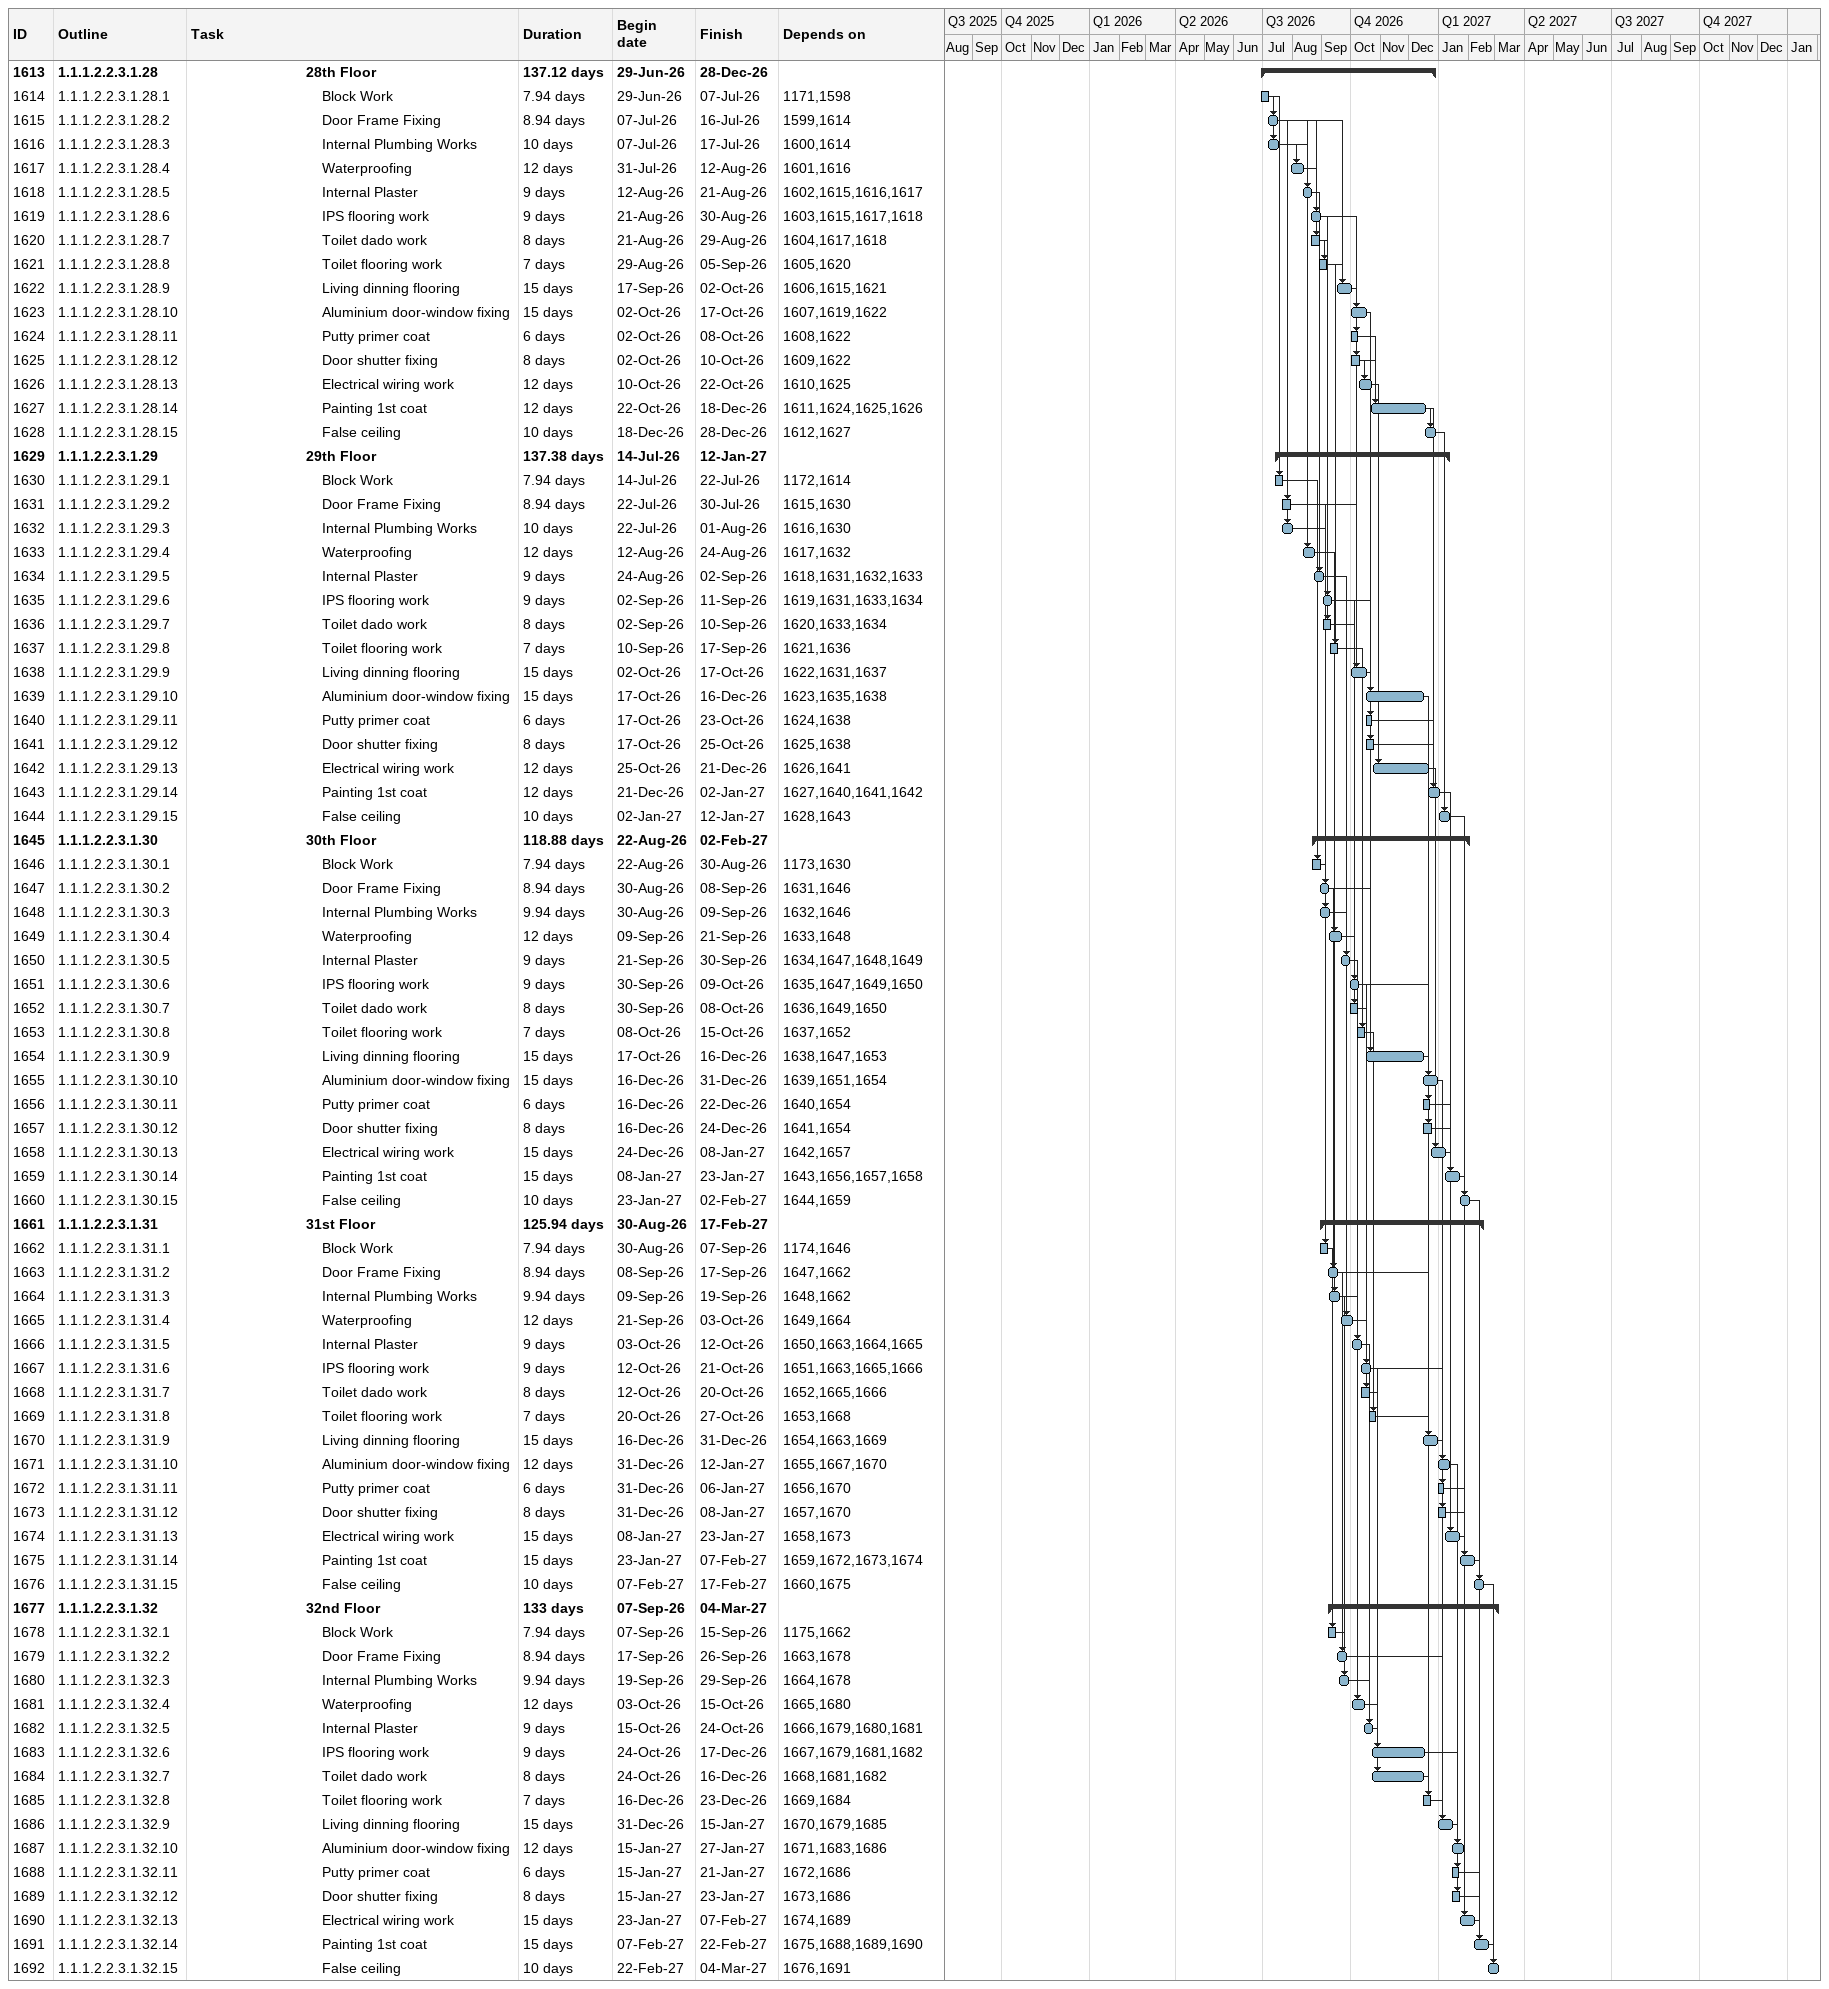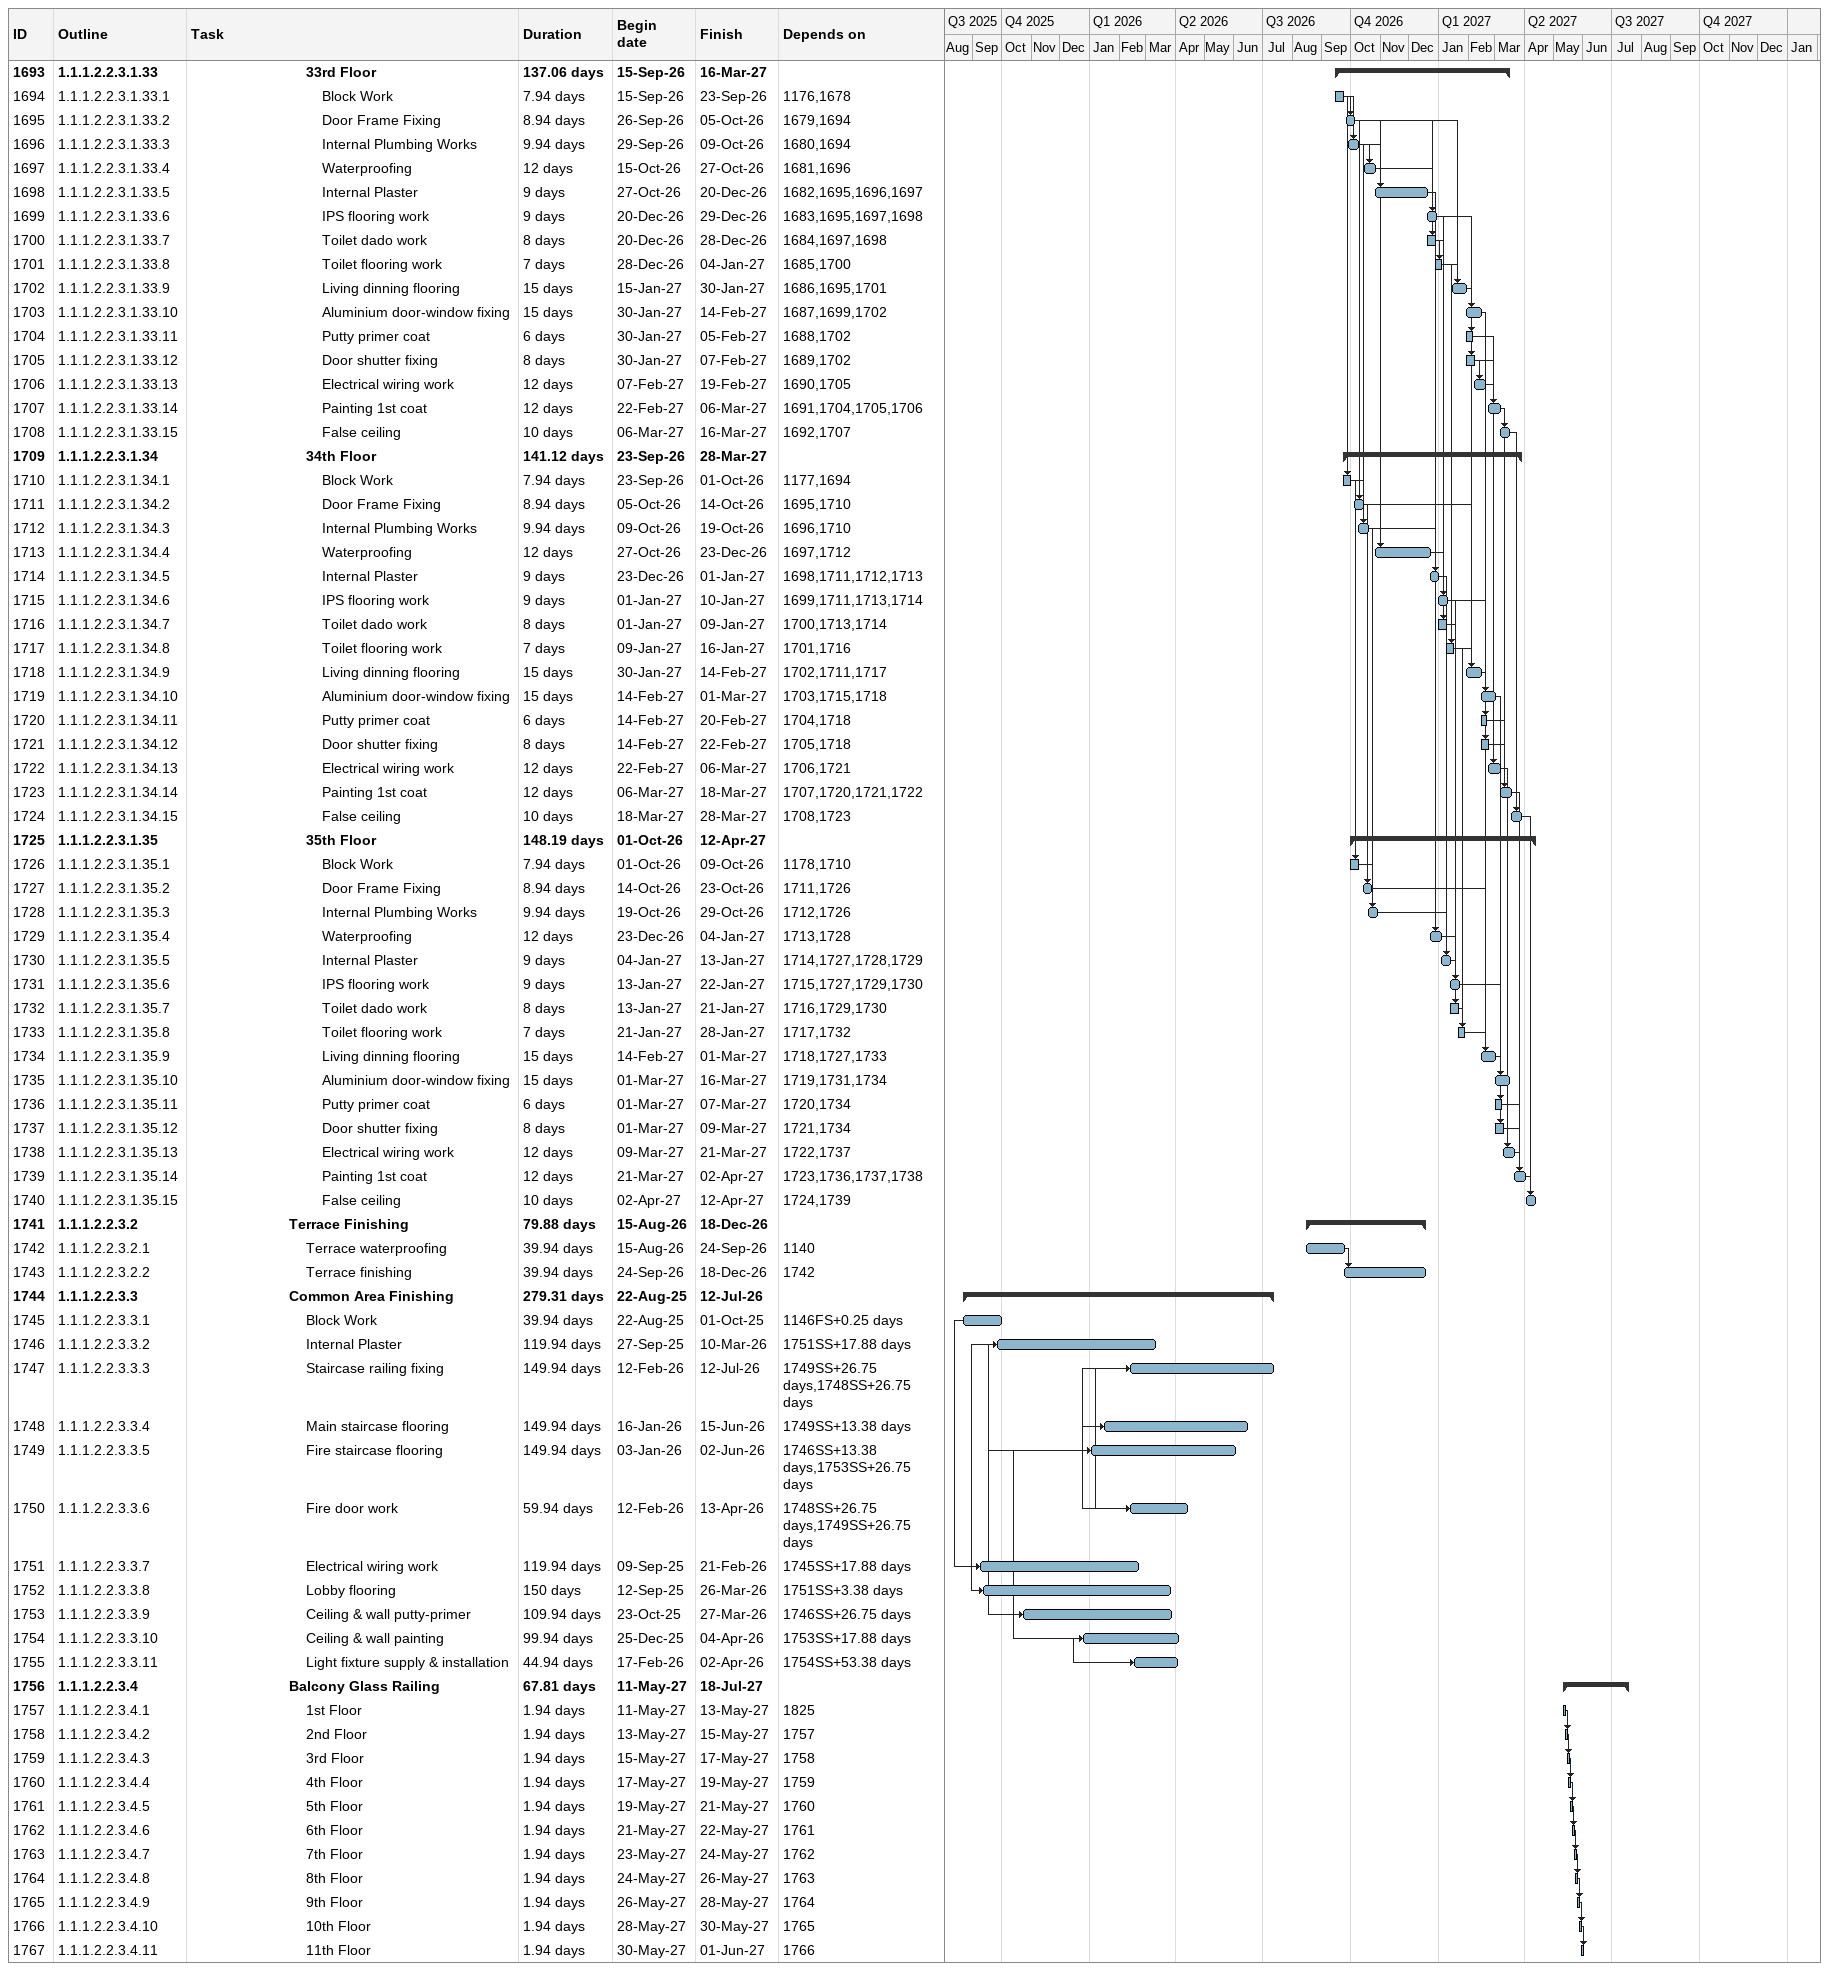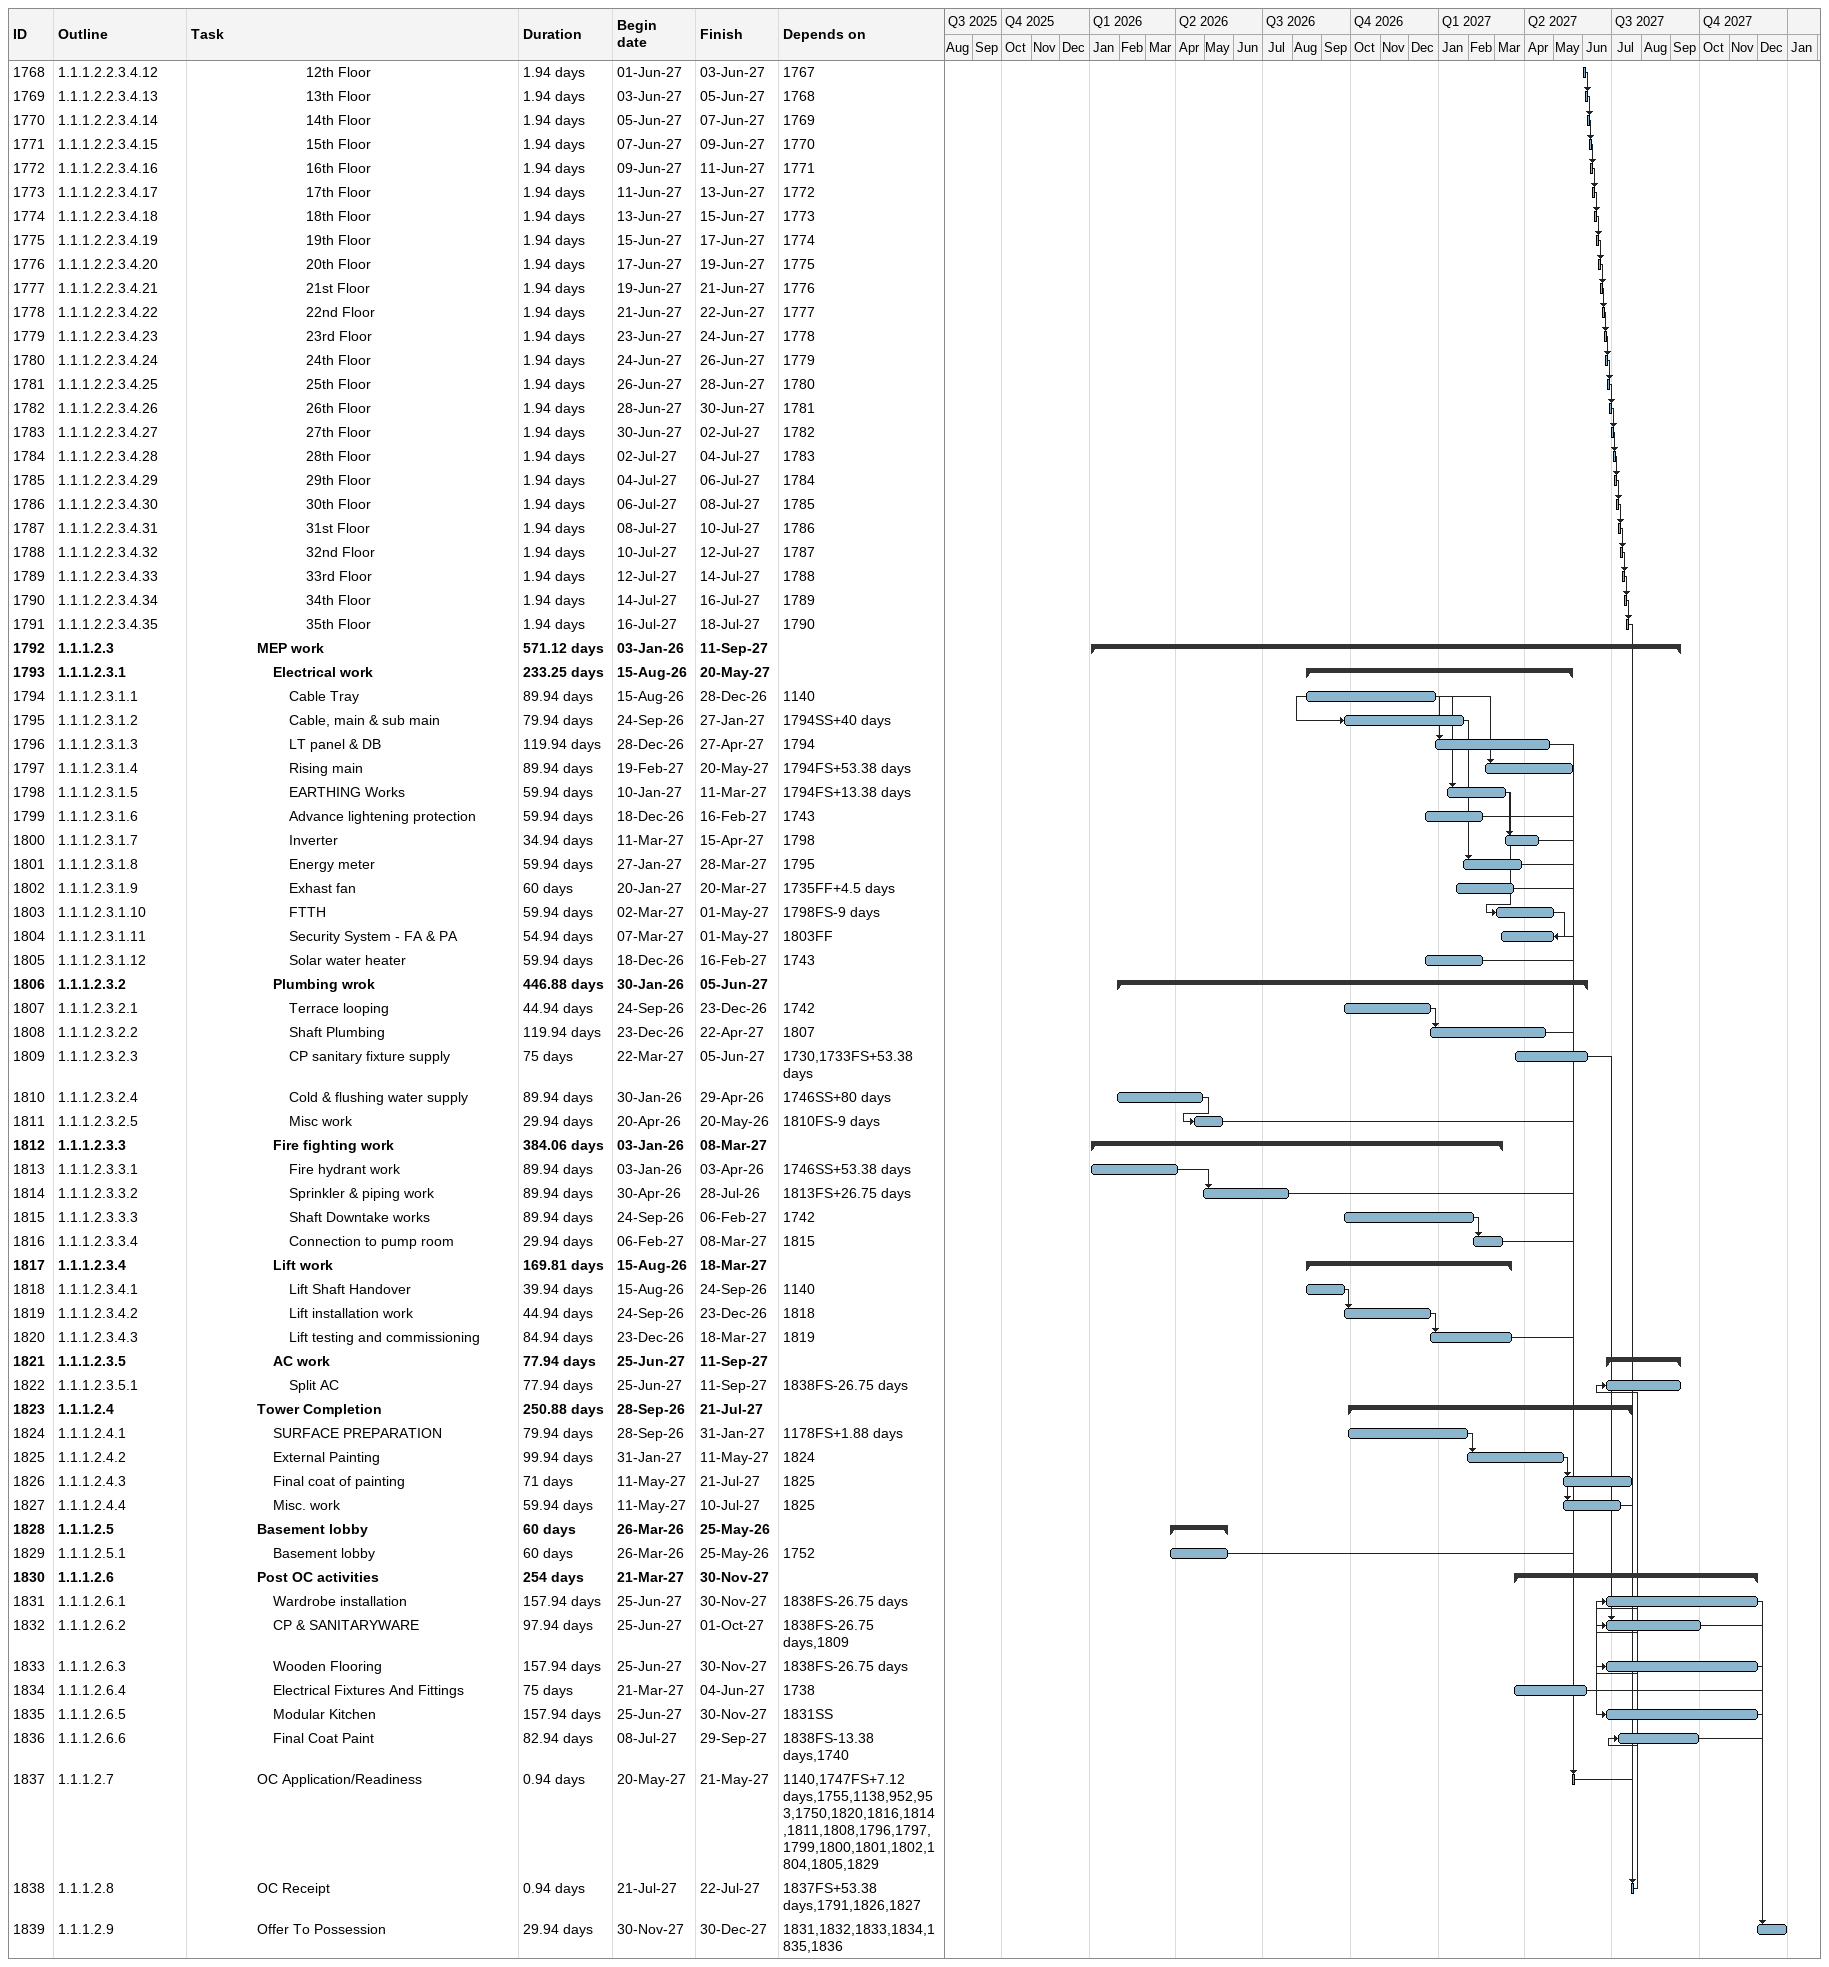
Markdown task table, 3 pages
| ID | WBS | Task | Duration | Start | Finish | Predecessors |
|---|---|---|---|---|---|---|
| 1613 | 1.1.1.2.2.3.1.28 | **28th Floor** | 137.12d | 2026-06-29 | 2026-12-28 |  |
| 1614 | 1.1.1.2.2.3.1.28.1 | Block Work | 7.94d | 2026-06-29 | 2026-07-07 | 1171, 1598 |
| 1615 | 1.1.1.2.2.3.1.28.2 | Door Frame Fixing | 8.94d | 2026-07-07 | 2026-07-16 | 1599, 1614 |
| 1616 | 1.1.1.2.2.3.1.28.3 | Internal Plumbing Works | 10d | 2026-07-07 | 2026-07-17 | 1600, 1614 |
| 1617 | 1.1.1.2.2.3.1.28.4 | Waterproofing | 12d | 2026-07-31 | 2026-08-12 | 1601, 1616 |
| 1618 | 1.1.1.2.2.3.1.28.5 | Internal Plaster | 9d | 2026-08-12 | 2026-08-21 | 1602, 1615, 1616, 1617 |
| 1619 | 1.1.1.2.2.3.1.28.6 | IPS flooring work | 9d | 2026-08-21 | 2026-08-30 | 1603, 1615, 1617, 1618 |
| 1620 | 1.1.1.2.2.3.1.28.7 | Toilet dado work | 8d | 2026-08-21 | 2026-08-29 | 1604, 1617, 1618 |
| 1621 | 1.1.1.2.2.3.1.28.8 | Toilet flooring work | 7d | 2026-08-29 | 2026-09-05 | 1605, 1620 |
| 1622 | 1.1.1.2.2.3.1.28.9 | Living dinning flooring | 15d | 2026-09-17 | 2026-10-02 | 1606, 1615, 1621 |
| 1623 | 1.1.1.2.2.3.1.28.10 | Aluminium door-window fixing | 15d | 2026-10-02 | 2026-10-17 | 1607, 1619, 1622 |
| 1624 | 1.1.1.2.2.3.1.28.11 | Putty primer coat | 6d | 2026-10-02 | 2026-10-08 | 1608, 1622 |
| 1625 | 1.1.1.2.2.3.1.28.12 | Door shutter fixing | 8d | 2026-10-02 | 2026-10-10 | 1609, 1622 |
| 1626 | 1.1.1.2.2.3.1.28.13 | Electrical wiring work | 12d | 2026-10-10 | 2026-10-22 | 1610, 1625 |
| 1627 | 1.1.1.2.2.3.1.28.14 | Painting 1st coat | 12d | 2026-10-22 | 2026-12-18 | 1611, 1624, 1625, 1626 |
| 1628 | 1.1.1.2.2.3.1.28.15 | False ceiling | 10d | 2026-12-18 | 2026-12-28 | 1612, 1627 |
| 1629 | 1.1.1.2.2.3.1.29 | **29th Floor** | 137.38d | 2026-07-14 | 2027-01-12 |  |
| 1630 | 1.1.1.2.2.3.1.29.1 | Block Work | 7.94d | 2026-07-14 | 2026-07-22 | 1172, 1614 |
| 1631 | 1.1.1.2.2.3.1.29.2 | Door Frame Fixing | 8.94d | 2026-07-22 | 2026-07-30 | 1615, 1630 |
| 1632 | 1.1.1.2.2.3.1.29.3 | Internal Plumbing Works | 10d | 2026-07-22 | 2026-08-01 | 1616, 1630 |
| 1633 | 1.1.1.2.2.3.1.29.4 | Waterproofing | 12d | 2026-08-12 | 2026-08-24 | 1617, 1632 |
| 1634 | 1.1.1.2.2.3.1.29.5 | Internal Plaster | 9d | 2026-08-24 | 2026-09-02 | 1618, 1631, 1632, 1633 |
| 1635 | 1.1.1.2.2.3.1.29.6 | IPS flooring work | 9d | 2026-09-02 | 2026-09-11 | 1619, 1631, 1633, 1634 |
| 1636 | 1.1.1.2.2.3.1.29.7 | Toilet dado work | 8d | 2026-09-02 | 2026-09-10 | 1620, 1633, 1634 |
| 1637 | 1.1.1.2.2.3.1.29.8 | Toilet flooring work | 7d | 2026-09-10 | 2026-09-17 | 1621, 1636 |
| 1638 | 1.1.1.2.2.3.1.29.9 | Living dinning flooring | 15d | 2026-10-02 | 2026-10-17 | 1622, 1631, 1637 |
| 1639 | 1.1.1.2.2.3.1.29.10 | Aluminium door-window fixing | 15d | 2026-10-17 | 2026-12-16 | 1623, 1635, 1638 |
| 1640 | 1.1.1.2.2.3.1.29.11 | Putty primer coat | 6d | 2026-10-17 | 2026-10-23 | 1624, 1638 |
| 1641 | 1.1.1.2.2.3.1.29.12 | Door shutter fixing | 8d | 2026-10-17 | 2026-10-25 | 1625, 1638 |
| 1642 | 1.1.1.2.2.3.1.29.13 | Electrical wiring work | 12d | 2026-10-25 | 2026-12-21 | 1626, 1641 |
| 1643 | 1.1.1.2.2.3.1.29.14 | Painting 1st coat | 12d | 2026-12-21 | 2027-01-02 | 1627, 1640, 1641, 1642 |
| 1644 | 1.1.1.2.2.3.1.29.15 | False ceiling | 10d | 2027-01-02 | 2027-01-12 | 1628, 1643 |
| 1645 | 1.1.1.2.2.3.1.30 | **30th Floor** | 118.88d | 2026-08-22 | 2027-02-02 |  |
| 1646 | 1.1.1.2.2.3.1.30.1 | Block Work | 7.94d | 2026-08-22 | 2026-08-30 | 1173, 1630 |
| 1647 | 1.1.1.2.2.3.1.30.2 | Door Frame Fixing | 8.94d | 2026-08-30 | 2026-09-08 | 1631, 1646 |
| 1648 | 1.1.1.2.2.3.1.30.3 | Internal Plumbing Works | 9.94d | 2026-08-30 | 2026-09-09 | 1632, 1646 |
| 1649 | 1.1.1.2.2.3.1.30.4 | Waterproofing | 12d | 2026-09-09 | 2026-09-21 | 1633, 1648 |
| 1650 | 1.1.1.2.2.3.1.30.5 | Internal Plaster | 9d | 2026-09-21 | 2026-09-30 | 1634, 1647, 1648, 1649 |
| 1651 | 1.1.1.2.2.3.1.30.6 | IPS flooring work | 9d | 2026-09-30 | 2026-10-09 | 1635, 1647, 1649, 1650 |
| 1652 | 1.1.1.2.2.3.1.30.7 | Toilet dado work | 8d | 2026-09-30 | 2026-10-08 | 1636, 1649, 1650 |
| 1653 | 1.1.1.2.2.3.1.30.8 | Toilet flooring work | 7d | 2026-10-08 | 2026-10-15 | 1637, 1652 |
| 1654 | 1.1.1.2.2.3.1.30.9 | Living dinning flooring | 15d | 2026-10-17 | 2026-12-16 | 1638, 1647, 1653 |
| 1655 | 1.1.1.2.2.3.1.30.10 | Aluminium door-window fixing | 15d | 2026-12-16 | 2026-12-31 | 1639, 1651, 1654 |
| 1656 | 1.1.1.2.2.3.1.30.11 | Putty primer coat | 6d | 2026-12-16 | 2026-12-22 | 1640, 1654 |
| 1657 | 1.1.1.2.2.3.1.30.12 | Door shutter fixing | 8d | 2026-12-16 | 2026-12-24 | 1641, 1654 |
| 1658 | 1.1.1.2.2.3.1.30.13 | Electrical wiring work | 15d | 2026-12-24 | 2027-01-08 | 1642, 1657 |
| 1659 | 1.1.1.2.2.3.1.30.14 | Painting 1st coat | 15d | 2027-01-08 | 2027-01-23 | 1643, 1656, 1657, 1658 |
| 1660 | 1.1.1.2.2.3.1.30.15 | False ceiling | 10d | 2027-01-23 | 2027-02-02 | 1644, 1659 |
| 1661 | 1.1.1.2.2.3.1.31 | **31st Floor** | 125.94d | 2026-08-30 | 2027-02-17 |  |
| 1662 | 1.1.1.2.2.3.1.31.1 | Block Work | 7.94d | 2026-08-30 | 2026-09-07 | 1174, 1646 |
| 1663 | 1.1.1.2.2.3.1.31.2 | Door Frame Fixing | 8.94d | 2026-09-08 | 2026-09-17 | 1647, 1662 |
| 1664 | 1.1.1.2.2.3.1.31.3 | Internal Plumbing Works | 9.94d | 2026-09-09 | 2026-09-19 | 1648, 1662 |
| 1665 | 1.1.1.2.2.3.1.31.4 | Waterproofing | 12d | 2026-09-21 | 2026-10-03 | 1649, 1664 |
| 1666 | 1.1.1.2.2.3.1.31.5 | Internal Plaster | 9d | 2026-10-03 | 2026-10-12 | 1650, 1663, 1664, 1665 |
| 1667 | 1.1.1.2.2.3.1.31.6 | IPS flooring work | 9d | 2026-10-12 | 2026-10-21 | 1651, 1663, 1665, 1666 |
| 1668 | 1.1.1.2.2.3.1.31.7 | Toilet dado work | 8d | 2026-10-12 | 2026-10-20 | 1652, 1665, 1666 |
| 1669 | 1.1.1.2.2.3.1.31.8 | Toilet flooring work | 7d | 2026-10-20 | 2026-10-27 | 1653, 1668 |
| 1670 | 1.1.1.2.2.3.1.31.9 | Living dinning flooring | 15d | 2026-12-16 | 2026-12-31 | 1654, 1663, 1669 |
| 1671 | 1.1.1.2.2.3.1.31.10 | Aluminium door-window fixing | 12d | 2026-12-31 | 2027-01-12 | 1655, 1667, 1670 |
| 1672 | 1.1.1.2.2.3.1.31.11 | Putty primer coat | 6d | 2026-12-31 | 2027-01-06 | 1656, 1670 |
| 1673 | 1.1.1.2.2.3.1.31.12 | Door shutter fixing | 8d | 2026-12-31 | 2027-01-08 | 1657, 1670 |
| 1674 | 1.1.1.2.2.3.1.31.13 | Electrical wiring work | 15d | 2027-01-08 | 2027-01-23 | 1658, 1673 |
| 1675 | 1.1.1.2.2.3.1.31.14 | Painting 1st coat | 15d | 2027-01-23 | 2027-02-07 | 1659, 1672, 1673, 1674 |
| 1676 | 1.1.1.2.2.3.1.31.15 | False ceiling | 10d | 2027-02-07 | 2027-02-17 | 1660, 1675 |
| 1677 | 1.1.1.2.2.3.1.32 | **32nd Floor** | 133d | 2026-09-07 | 2027-03-04 |  |
| 1678 | 1.1.1.2.2.3.1.32.1 | Block Work | 7.94d | 2026-09-07 | 2026-09-15 | 1175, 1662 |
| 1679 | 1.1.1.2.2.3.1.32.2 | Door Frame Fixing | 8.94d | 2026-09-17 | 2026-09-26 | 1663, 1678 |
| 1680 | 1.1.1.2.2.3.1.32.3 | Internal Plumbing Works | 9.94d | 2026-09-19 | 2026-09-29 | 1664, 1678 |
| 1681 | 1.1.1.2.2.3.1.32.4 | Waterproofing | 12d | 2026-10-03 | 2026-10-15 | 1665, 1680 |
| 1682 | 1.1.1.2.2.3.1.32.5 | Internal Plaster | 9d | 2026-10-15 | 2026-10-24 | 1666, 1679, 1680, 1681 |
| 1683 | 1.1.1.2.2.3.1.32.6 | IPS flooring work | 9d | 2026-10-24 | 2026-12-17 | 1667, 1679, 1681, 1682 |
| 1684 | 1.1.1.2.2.3.1.32.7 | Toilet dado work | 8d | 2026-10-24 | 2026-12-16 | 1668, 1681, 1682 |
| 1685 | 1.1.1.2.2.3.1.32.8 | Toilet flooring work | 7d | 2026-12-16 | 2026-12-23 | 1669, 1684 |
| 1686 | 1.1.1.2.2.3.1.32.9 | Living dinning flooring | 15d | 2026-12-31 | 2027-01-15 | 1670, 1679, 1685 |
| 1687 | 1.1.1.2.2.3.1.32.10 | Aluminium door-window fixing | 12d | 2027-01-15 | 2027-01-27 | 1671, 1683, 1686 |
| 1688 | 1.1.1.2.2.3.1.32.11 | Putty primer coat | 6d | 2027-01-15 | 2027-01-21 | 1672, 1686 |
| 1689 | 1.1.1.2.2.3.1.32.12 | Door shutter fixing | 8d | 2027-01-15 | 2027-01-23 | 1673, 1686 |
| 1690 | 1.1.1.2.2.3.1.32.13 | Electrical wiring work | 15d | 2027-01-23 | 2027-02-07 | 1674, 1689 |
| 1691 | 1.1.1.2.2.3.1.32.14 | Painting 1st coat | 15d | 2027-02-07 | 2027-02-22 | 1675, 1688, 1689, 1690 |
| 1692 | 1.1.1.2.2.3.1.32.15 | False ceiling | 10d | 2027-02-22 | 2027-03-04 | 1676, 1691 |
| 1693 | 1.1.1.2.2.3.1.33 | **33rd Floor** | 137.06d | 2026-09-15 | 2027-03-16 |  |
| 1694 | 1.1.1.2.2.3.1.33.1 | Block Work | 7.94d | 2026-09-15 | 2026-09-23 | 1176, 1678 |
| 1695 | 1.1.1.2.2.3.1.33.2 | Door Frame Fixing | 8.94d | 2026-09-26 | 2026-10-05 | 1679, 1694 |
| 1696 | 1.1.1.2.2.3.1.33.3 | Internal Plumbing Works | 9.94d | 2026-09-29 | 2026-10-09 | 1680, 1694 |
| 1697 | 1.1.1.2.2.3.1.33.4 | Waterproofing | 12d | 2026-10-15 | 2026-10-27 | 1681, 1696 |
| 1698 | 1.1.1.2.2.3.1.33.5 | Internal Plaster | 9d | 2026-10-27 | 2026-12-20 | 1682, 1695, 1696, 1697 |
| 1699 | 1.1.1.2.2.3.1.33.6 | IPS flooring work | 9d | 2026-12-20 | 2026-12-29 | 1683, 1695, 1697, 1698 |
| 1700 | 1.1.1.2.2.3.1.33.7 | Toilet dado work | 8d | 2026-12-20 | 2026-12-28 | 1684, 1697, 1698 |
| 1701 | 1.1.1.2.2.3.1.33.8 | Toilet flooring work | 7d | 2026-12-28 | 2027-01-04 | 1685, 1700 |
| 1702 | 1.1.1.2.2.3.1.33.9 | Living dinning flooring | 15d | 2027-01-15 | 2027-01-30 | 1686, 1695, 1701 |
| 1703 | 1.1.1.2.2.3.1.33.10 | Aluminium door-window fixing | 15d | 2027-01-30 | 2027-02-14 | 1687, 1699, 1702 |
| 1704 | 1.1.1.2.2.3.1.33.11 | Putty primer coat | 6d | 2027-01-30 | 2027-02-05 | 1688, 1702 |
| 1705 | 1.1.1.2.2.3.1.33.12 | Door shutter fixing | 8d | 2027-01-30 | 2027-02-07 | 1689, 1702 |
| 1706 | 1.1.1.2.2.3.1.33.13 | Electrical wiring work | 12d | 2027-02-07 | 2027-02-19 | 1690, 1705 |
| 1707 | 1.1.1.2.2.3.1.33.14 | Painting 1st coat | 12d | 2027-02-22 | 2027-03-06 | 1691, 1704, 1705, 1706 |
| 1708 | 1.1.1.2.2.3.1.33.15 | False ceiling | 10d | 2027-03-06 | 2027-03-16 | 1692, 1707 |
| 1709 | 1.1.1.2.2.3.1.34 | **34th Floor** | 141.12d | 2026-09-23 | 2027-03-28 |  |
| 1710 | 1.1.1.2.2.3.1.34.1 | Block Work | 7.94d | 2026-09-23 | 2026-10-01 | 1177, 1694 |
| 1711 | 1.1.1.2.2.3.1.34.2 | Door Frame Fixing | 8.94d | 2026-10-05 | 2026-10-14 | 1695, 1710 |
| 1712 | 1.1.1.2.2.3.1.34.3 | Internal Plumbing Works | 9.94d | 2026-10-09 | 2026-10-19 | 1696, 1710 |
| 1713 | 1.1.1.2.2.3.1.34.4 | Waterproofing | 12d | 2026-10-27 | 2026-12-23 | 1697, 1712 |
| 1714 | 1.1.1.2.2.3.1.34.5 | Internal Plaster | 9d | 2026-12-23 | 2027-01-01 | 1698, 1711, 1712, 1713 |
| 1715 | 1.1.1.2.2.3.1.34.6 | IPS flooring work | 9d | 2027-01-01 | 2027-01-10 | 1699, 1711, 1713, 1714 |
| 1716 | 1.1.1.2.2.3.1.34.7 | Toilet dado work | 8d | 2027-01-01 | 2027-01-09 | 1700, 1713, 1714 |
| 1717 | 1.1.1.2.2.3.1.34.8 | Toilet flooring work | 7d | 2027-01-09 | 2027-01-16 | 1701, 1716 |
| 1718 | 1.1.1.2.2.3.1.34.9 | Living dinning flooring | 15d | 2027-01-30 | 2027-02-14 | 1702, 1711, 1717 |
| 1719 | 1.1.1.2.2.3.1.34.10 | Aluminium door-window fixing | 15d | 2027-02-14 | 2027-03-01 | 1703, 1715, 1718 |
| 1720 | 1.1.1.2.2.3.1.34.11 | Putty primer coat | 6d | 2027-02-14 | 2027-02-20 | 1704, 1718 |
| 1721 | 1.1.1.2.2.3.1.34.12 | Door shutter fixing | 8d | 2027-02-14 | 2027-02-22 | 1705, 1718 |
| 1722 | 1.1.1.2.2.3.1.34.13 | Electrical wiring work | 12d | 2027-02-22 | 2027-03-06 | 1706, 1721 |
| 1723 | 1.1.1.2.2.3.1.34.14 | Painting 1st coat | 12d | 2027-03-06 | 2027-03-18 | 1707, 1720, 1721, 1722 |
| 1724 | 1.1.1.2.2.3.1.34.15 | False ceiling | 10d | 2027-03-18 | 2027-03-28 | 1708, 1723 |
| 1725 | 1.1.1.2.2.3.1.35 | **35th Floor** | 148.19d | 2026-10-01 | 2027-04-12 |  |
| 1726 | 1.1.1.2.2.3.1.35.1 | Block Work | 7.94d | 2026-10-01 | 2026-10-09 | 1178, 1710 |
| 1727 | 1.1.1.2.2.3.1.35.2 | Door Frame Fixing | 8.94d | 2026-10-14 | 2026-10-23 | 1711, 1726 |
| 1728 | 1.1.1.2.2.3.1.35.3 | Internal Plumbing Works | 9.94d | 2026-10-19 | 2026-10-29 | 1712, 1726 |
| 1729 | 1.1.1.2.2.3.1.35.4 | Waterproofing | 12d | 2026-12-23 | 2027-01-04 | 1713, 1728 |
| 1730 | 1.1.1.2.2.3.1.35.5 | Internal Plaster | 9d | 2027-01-04 | 2027-01-13 | 1714, 1727, 1728, 1729 |
| 1731 | 1.1.1.2.2.3.1.35.6 | IPS flooring work | 9d | 2027-01-13 | 2027-01-22 | 1715, 1727, 1729, 1730 |
| 1732 | 1.1.1.2.2.3.1.35.7 | Toilet dado work | 8d | 2027-01-13 | 2027-01-21 | 1716, 1729, 1730 |
| 1733 | 1.1.1.2.2.3.1.35.8 | Toilet flooring work | 7d | 2027-01-21 | 2027-01-28 | 1717, 1732 |
| 1734 | 1.1.1.2.2.3.1.35.9 | Living dinning flooring | 15d | 2027-02-14 | 2027-03-01 | 1718, 1727, 1733 |
| 1735 | 1.1.1.2.2.3.1.35.10 | Aluminium door-window fixing | 15d | 2027-03-01 | 2027-03-16 | 1719, 1731, 1734 |
| 1736 | 1.1.1.2.2.3.1.35.11 | Putty primer coat | 6d | 2027-03-01 | 2027-03-07 | 1720, 1734 |
| 1737 | 1.1.1.2.2.3.1.35.12 | Door shutter fixing | 8d | 2027-03-01 | 2027-03-09 | 1721, 1734 |
| 1738 | 1.1.1.2.2.3.1.35.13 | Electrical wiring work | 12d | 2027-03-09 | 2027-03-21 | 1722, 1737 |
| 1739 | 1.1.1.2.2.3.1.35.14 | Painting 1st coat | 12d | 2027-03-21 | 2027-04-02 | 1723, 1736, 1737, 1738 |
| 1740 | 1.1.1.2.2.3.1.35.15 | False ceiling | 10d | 2027-04-02 | 2027-04-12 | 1724, 1739 |
| 1741 | 1.1.1.2.2.3.2 | **Terrace Finishing** | 79.88d | 2026-08-15 | 2026-12-18 |  |
| 1742 | 1.1.1.2.2.3.2.1 | Terrace waterproofing | 39.94d | 2026-08-15 | 2026-09-24 | 1140 |
| 1743 | 1.1.1.2.2.3.2.2 | Terrace finishing | 39.94d | 2026-09-24 | 2026-12-18 | 1742 |
| 1744 | 1.1.1.2.2.3.3 | **Common Area Finishing** | 279.31d | 2025-08-22 | 2026-07-12 |  |
| 1745 | 1.1.1.2.2.3.3.1 | Block Work | 39.94d | 2025-08-22 | 2025-10-01 | 1146FS+0.25d |
| 1746 | 1.1.1.2.2.3.3.2 | Internal Plaster | 119.94d | 2025-09-27 | 2026-03-10 | 1751SS+17.88d |
| 1747 | 1.1.1.2.2.3.3.3 | Staircase railing fixing | 149.94d | 2026-02-12 | 2026-07-12 | 1749SS+26.75d, 1748SS+26.75d |
| 1748 | 1.1.1.2.2.3.3.4 | Main staircase flooring | 149.94d | 2026-01-16 | 2026-06-15 | 1749SS+13.38d |
| 1749 | 1.1.1.2.2.3.3.5 | Fire staircase flooring | 149.94d | 2026-01-03 | 2026-06-02 | 1746SS+13.38d, 1753SS+26.75d |
| 1750 | 1.1.1.2.2.3.3.6 | Fire door work | 59.94d | 2026-02-12 | 2026-04-13 | 1748SS+26.75d, 1749SS+26.75d |
| 1751 | 1.1.1.2.2.3.3.7 | Electrical wiring work | 119.94d | 2025-09-09 | 2026-02-21 | 1745SS+17.88d |
| 1752 | 1.1.1.2.2.3.3.8 | Lobby flooring | 150d | 2025-09-12 | 2026-03-26 | 1751SS+3.38d |
| 1753 | 1.1.1.2.2.3.3.9 | Ceiling & wall putty-primer | 109.94d | 2025-10-23 | 2026-03-27 | 1746SS+26.75d |
| 1754 | 1.1.1.2.2.3.3.10 | Ceiling & wall painting | 99.94d | 2025-12-25 | 2026-04-04 | 1753SS+17.88d |
| 1755 | 1.1.1.2.2.3.3.11 | Light fixture supply & installation | 44.94d | 2026-02-17 | 2026-04-02 | 1754SS+53.38d |
| 1756 | 1.1.1.2.2.3.4 | **Balcony Glass Railing** | 67.81d | 2027-05-11 | 2027-07-18 |  |
| 1757 | 1.1.1.2.2.3.4.1 | 1st Floor | 1.94d | 2027-05-11 | 2027-05-13 | 1825 |
| 1758 | 1.1.1.2.2.3.4.2 | 2nd Floor | 1.94d | 2027-05-13 | 2027-05-15 | 1757 |
| 1759 | 1.1.1.2.2.3.4.3 | 3rd Floor | 1.94d | 2027-05-15 | 2027-05-17 | 1758 |
| 1760 | 1.1.1.2.2.3.4.4 | 4th Floor | 1.94d | 2027-05-17 | 2027-05-19 | 1759 |
| 1761 | 1.1.1.2.2.3.4.5 | 5th Floor | 1.94d | 2027-05-19 | 2027-05-21 | 1760 |
| 1762 | 1.1.1.2.2.3.4.6 | 6th Floor | 1.94d | 2027-05-21 | 2027-05-22 | 1761 |
| 1763 | 1.1.1.2.2.3.4.7 | 7th Floor | 1.94d | 2027-05-23 | 2027-05-24 | 1762 |
| 1764 | 1.1.1.2.2.3.4.8 | 8th Floor | 1.94d | 2027-05-24 | 2027-05-26 | 1763 |
| 1765 | 1.1.1.2.2.3.4.9 | 9th Floor | 1.94d | 2027-05-26 | 2027-05-28 | 1764 |
| 1766 | 1.1.1.2.2.3.4.10 | 10th Floor | 1.94d | 2027-05-28 | 2027-05-30 | 1765 |
| 1767 | 1.1.1.2.2.3.4.11 | 11th Floor | 1.94d | 2027-05-30 | 2027-06-01 | 1766 |
| 1768 | 1.1.1.2.2.3.4.12 | 12th Floor | 1.94d | 2027-06-01 | 2027-06-03 | 1767 |
| 1769 | 1.1.1.2.2.3.4.13 | 13th Floor | 1.94d | 2027-06-03 | 2027-06-05 | 1768 |
| 1770 | 1.1.1.2.2.3.4.14 | 14th Floor | 1.94d | 2027-06-05 | 2027-06-07 | 1769 |
| 1771 | 1.1.1.2.2.3.4.15 | 15th Floor | 1.94d | 2027-06-07 | 2027-06-09 | 1770 |
| 1772 | 1.1.1.2.2.3.4.16 | 16th Floor | 1.94d | 2027-06-09 | 2027-06-11 | 1771 |
| 1773 | 1.1.1.2.2.3.4.17 | 17th Floor | 1.94d | 2027-06-11 | 2027-06-13 | 1772 |
| 1774 | 1.1.1.2.2.3.4.18 | 18th Floor | 1.94d | 2027-06-13 | 2027-06-15 | 1773 |
| 1775 | 1.1.1.2.2.3.4.19 | 19th Floor | 1.94d | 2027-06-15 | 2027-06-17 | 1774 |
| 1776 | 1.1.1.2.2.3.4.20 | 20th Floor | 1.94d | 2027-06-17 | 2027-06-19 | 1775 |
| 1777 | 1.1.1.2.2.3.4.21 | 21st Floor | 1.94d | 2027-06-19 | 2027-06-21 | 1776 |
| 1778 | 1.1.1.2.2.3.4.22 | 22nd Floor | 1.94d | 2027-06-21 | 2027-06-22 | 1777 |
| 1779 | 1.1.1.2.2.3.4.23 | 23rd Floor | 1.94d | 2027-06-23 | 2027-06-24 | 1778 |
| 1780 | 1.1.1.2.2.3.4.24 | 24th Floor | 1.94d | 2027-06-24 | 2027-06-26 | 1779 |
| 1781 | 1.1.1.2.2.3.4.25 | 25th Floor | 1.94d | 2027-06-26 | 2027-06-28 | 1780 |
| 1782 | 1.1.1.2.2.3.4.26 | 26th Floor | 1.94d | 2027-06-28 | 2027-06-30 | 1781 |
| 1783 | 1.1.1.2.2.3.4.27 | 27th Floor | 1.94d | 2027-06-30 | 2027-07-02 | 1782 |
| 1784 | 1.1.1.2.2.3.4.28 | 28th Floor | 1.94d | 2027-07-02 | 2027-07-04 | 1783 |
| 1785 | 1.1.1.2.2.3.4.29 | 29th Floor | 1.94d | 2027-07-04 | 2027-07-06 | 1784 |
| 1786 | 1.1.1.2.2.3.4.30 | 30th Floor | 1.94d | 2027-07-06 | 2027-07-08 | 1785 |
| 1787 | 1.1.1.2.2.3.4.31 | 31st Floor | 1.94d | 2027-07-08 | 2027-07-10 | 1786 |
| 1788 | 1.1.1.2.2.3.4.32 | 32nd Floor | 1.94d | 2027-07-10 | 2027-07-12 | 1787 |
| 1789 | 1.1.1.2.2.3.4.33 | 33rd Floor | 1.94d | 2027-07-12 | 2027-07-14 | 1788 |
| 1790 | 1.1.1.2.2.3.4.34 | 34th Floor | 1.94d | 2027-07-14 | 2027-07-16 | 1789 |
| 1791 | 1.1.1.2.2.3.4.35 | 35th Floor | 1.94d | 2027-07-16 | 2027-07-18 | 1790 |
| 1792 | 1.1.1.2.3 | **MEP work** | 571.12d | 2026-01-03 | 2027-09-11 |  |
| 1793 | 1.1.1.2.3.1 | **Electrical work** | 233.25d | 2026-08-15 | 2027-05-20 |  |
| 1794 | 1.1.1.2.3.1.1 | Cable Tray | 89.94d | 2026-08-15 | 2026-12-28 | 1140 |
| 1795 | 1.1.1.2.3.1.2 | Cable, main & sub main | 79.94d | 2026-09-24 | 2027-01-27 | 1794SS+40d |
| 1796 | 1.1.1.2.3.1.3 | LT panel & DB | 119.94d | 2026-12-28 | 2027-04-27 | 1794 |
| 1797 | 1.1.1.2.3.1.4 | Rising main | 89.94d | 2027-02-19 | 2027-05-20 | 1794FS+53.38d |
| 1798 | 1.1.1.2.3.1.5 | EARTHING Works | 59.94d | 2027-01-10 | 2027-03-11 | 1794FS+13.38d |
| 1799 | 1.1.1.2.3.1.6 | Advance lightening protection | 59.94d | 2026-12-18 | 2027-02-16 | 1743 |
| 1800 | 1.1.1.2.3.1.7 | Inverter | 34.94d | 2027-03-11 | 2027-04-15 | 1798 |
| 1801 | 1.1.1.2.3.1.8 | Energy meter | 59.94d | 2027-01-27 | 2027-03-28 | 1795 |
| 1802 | 1.1.1.2.3.1.9 | Exhast fan | 60d | 2027-01-20 | 2027-03-20 | 1735FF+4.5d |
| 1803 | 1.1.1.2.3.1.10 | FTTH | 59.94d | 2027-03-02 | 2027-05-01 | 1798FS-9d |
| 1804 | 1.1.1.2.3.1.11 | Security System - FA & PA | 54.94d | 2027-03-07 | 2027-05-01 | 1803FF |
| 1805 | 1.1.1.2.3.1.12 | Solar water heater | 59.94d | 2026-12-18 | 2027-02-16 | 1743 |
| 1806 | 1.1.1.2.3.2 | **Plumbing wrok** | 446.88d | 2026-01-30 | 2027-06-05 |  |
| 1807 | 1.1.1.2.3.2.1 | Terrace looping | 44.94d | 2026-09-24 | 2026-12-23 | 1742 |
| 1808 | 1.1.1.2.3.2.2 | Shaft Plumbing | 119.94d | 2026-12-23 | 2027-04-22 | 1807 |
| 1809 | 1.1.1.2.3.2.3 | CP sanitary fixture supply | 75d | 2027-03-22 | 2027-06-05 | 1730, 1733FS+53.38d |
| 1810 | 1.1.1.2.3.2.4 | Cold & flushing water supply | 89.94d | 2026-01-30 | 2026-04-29 | 1746SS+80d |
| 1811 | 1.1.1.2.3.2.5 | Misc work | 29.94d | 2026-04-20 | 2026-05-20 | 1810FS-9d |
| 1812 | 1.1.1.2.3.3 | **Fire fighting work** | 384.06d | 2026-01-03 | 2027-03-08 |  |
| 1813 | 1.1.1.2.3.3.1 | Fire hydrant work | 89.94d | 2026-01-03 | 2026-04-03 | 1746SS+53.38d |
| 1814 | 1.1.1.2.3.3.2 | Sprinkler & piping work | 89.94d | 2026-04-30 | 2026-07-28 | 1813FS+26.75d |
| 1815 | 1.1.1.2.3.3.3 | Shaft Downtake works | 89.94d | 2026-09-24 | 2027-02-06 | 1742 |
| 1816 | 1.1.1.2.3.3.4 | Connection to pump room | 29.94d | 2027-02-06 | 2027-03-08 | 1815 |
| 1817 | 1.1.1.2.3.4 | **Lift work** | 169.81d | 2026-08-15 | 2027-03-18 |  |
| 1818 | 1.1.1.2.3.4.1 | Lift Shaft Handover | 39.94d | 2026-08-15 | 2026-09-24 | 1140 |
| 1819 | 1.1.1.2.3.4.2 | Lift installation work | 44.94d | 2026-09-24 | 2026-12-23 | 1818 |
| 1820 | 1.1.1.2.3.4.3 | Lift testing and commissioning | 84.94d | 2026-12-23 | 2027-03-18 | 1819 |
| 1821 | 1.1.1.2.3.5 | **AC work** | 77.94d | 2027-06-25 | 2027-09-11 |  |
| 1822 | 1.1.1.2.3.5.1 | Split AC | 77.94d | 2027-06-25 | 2027-09-11 | 1838FS-26.75d |
| 1823 | 1.1.1.2.4 | **Tower Completion** | 250.88d | 2026-09-28 | 2027-07-21 |  |
| 1824 | 1.1.1.2.4.1 | SURFACE PREPARATION | 79.94d | 2026-09-28 | 2027-01-31 | 1178FS+1.88d |
| 1825 | 1.1.1.2.4.2 | External Painting | 99.94d | 2027-01-31 | 2027-05-11 | 1824 |
| 1826 | 1.1.1.2.4.3 | Final coat of painting | 71d | 2027-05-11 | 2027-07-21 | 1825 |
| 1827 | 1.1.1.2.4.4 | Misc. work | 59.94d | 2027-05-11 | 2027-07-10 | 1825 |
| 1828 | 1.1.1.2.5 | **Basement lobby** | 60d | 2026-03-26 | 2026-05-25 |  |
| 1829 | 1.1.1.2.5.1 | Basement lobby | 60d | 2026-03-26 | 2026-05-25 | 1752 |
| 1830 | 1.1.1.2.6 | **Post OC activities** | 254d | 2027-03-21 | 2027-11-30 |  |
| 1831 | 1.1.1.2.6.1 | Wardrobe installation | 157.94d | 2027-06-25 | 2027-11-30 | 1838FS-26.75d |
| 1832 | 1.1.1.2.6.2 | CP & SANITARYWARE | 97.94d | 2027-06-25 | 2027-10-01 | 1838FS-26.75d, 1809 |
| 1833 | 1.1.1.2.6.3 | Wooden Flooring | 157.94d | 2027-06-25 | 2027-11-30 | 1838FS-26.75d |
| 1834 | 1.1.1.2.6.4 | Electrical Fixtures And Fittings | 75d | 2027-03-21 | 2027-06-04 | 1738 |
| 1835 | 1.1.1.2.6.5 | Modular Kitchen | 157.94d | 2027-06-25 | 2027-11-30 | 1831SS |
| 1836 | 1.1.1.2.6.6 | Final Coat Paint | 82.94d | 2027-07-08 | 2027-09-29 | 1838FS-13.38d, 1740 |
| 1837 | 1.1.1.2.7 | OC Application/Readiness | 0.94d | 2027-05-20 | 2027-05-21 | 1140, 1747FS+7.12d, 1755, 1138, 952, 953, 1750, 1820, 1816, 1814, 1811, 1808, 1796, 1797, 1799, 1800, 1801, 1802, 1804, 1805, 1829 |
| 1838 | 1.1.1.2.8 | OC Receipt | 0.94d | 2027-07-21 | 2027-07-22 | 1837FS+53.38d, 1791, 1826, 1827 |
| 1839 | 1.1.1.2.9 | Offer To Possession | 29.94d | 2027-11-30 | 2027-12-30 | 1831, 1832, 1833, 1834, 1835, 1836 |
